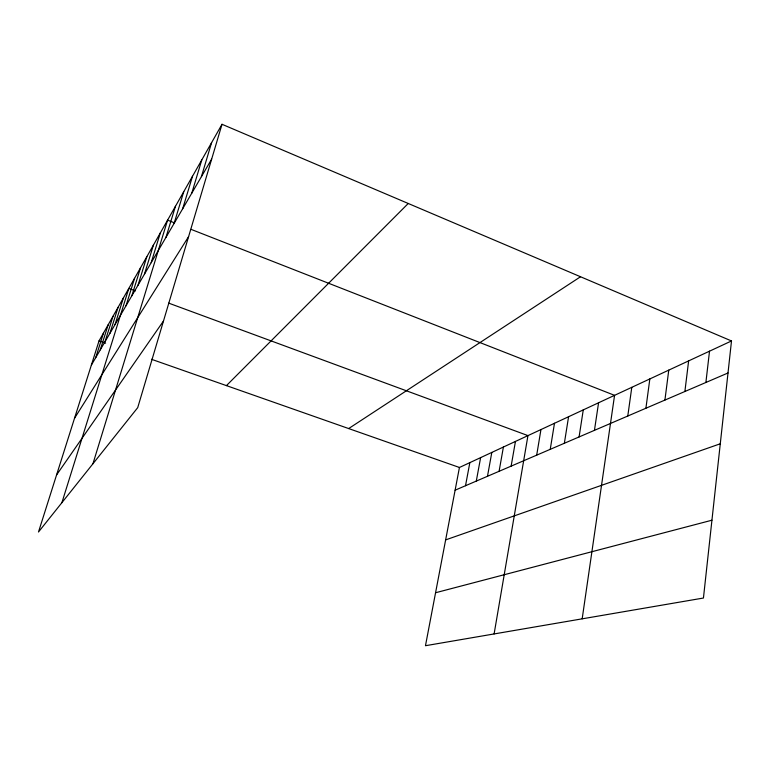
<?xml version="1.0" encoding="UTF-8"?>
<svg xmlns="http://www.w3.org/2000/svg" width="770" height="770" viewBox="0 0 770 770"><rect width="100%" height="100%" fill="white"/><g stroke="black" fill="none" stroke-linecap="round" stroke-linejoin="round"><path stroke-width="1.16" d="M731.5 340.956L703.443 598.03L425.473 645.712L459.44 467.477L731.5 340.956L222.02 124.288L99.041 340.86L38.5 531.993L137.715 407.648L222.02 124.288M705.888 382.478L709.516 351.178M684.886 391.497L688.63 360.889M664.914 400.073L668.764 370.129M645.905 408.244L649.841 378.927M627.781 416.031L631.795 387.32M582.178 618.83L614.566 395.337L191.008 229.335M594.45 430.343L598.579 402.768M579.088 436.946L583.265 409.89M564.362 443.27L568.578 416.724M550.242 449.333L554.487 423.269M536.69 455.157L540.954 429.564M494.109 633.941L527.951 435.608L168.726 303.139M511.136 466.129L515.448 441.431M499.085 471.307L503.407 447.033M487.477 476.293L491.809 452.423M476.293 481.096L480.624 457.621M465.513 485.726L469.844 462.635M201.413 176.667L211.596 142.642M191.778 193.174L201.778 159.939M182.683 208.728L192.51 176.263M165.974 237.343L175.445 206.302M174.097 223.435L183.741 191.691M92.949 463.752L167.581 220.153L174.27 222.78M144.423 274.245L153.423 245.091M151.18 262.676L160.333 232.925M131.853 295.767L140.554 267.748M137.994 285.256L146.839 256.689M61.898 502.666L128.821 288.423L135.501 290.887M125.991 305.796L134.558 278.317M109.898 333.362L118.06 307.365M115.038 324.565L123.325 298.096M95.721 357.636L103.517 332.986M100.254 349.869L108.166 324.786M104.98 341.784L113.017 316.258M91.37 365.096L211.644 159.14M74.536 418.235L188.592 236.64M56.566 474.946L163.49 321.003M226.428 385.616L408.244 203.482M348.666 428.563L580.532 276.748M455.108 490.192L728.006 372.978M445.637 539.895L720.277 443.78M435.57 592.746L711.932 520.212M99.041 340.86L105.606 343.17M151.507 359.292L459.44 467.477"/></g></svg>
